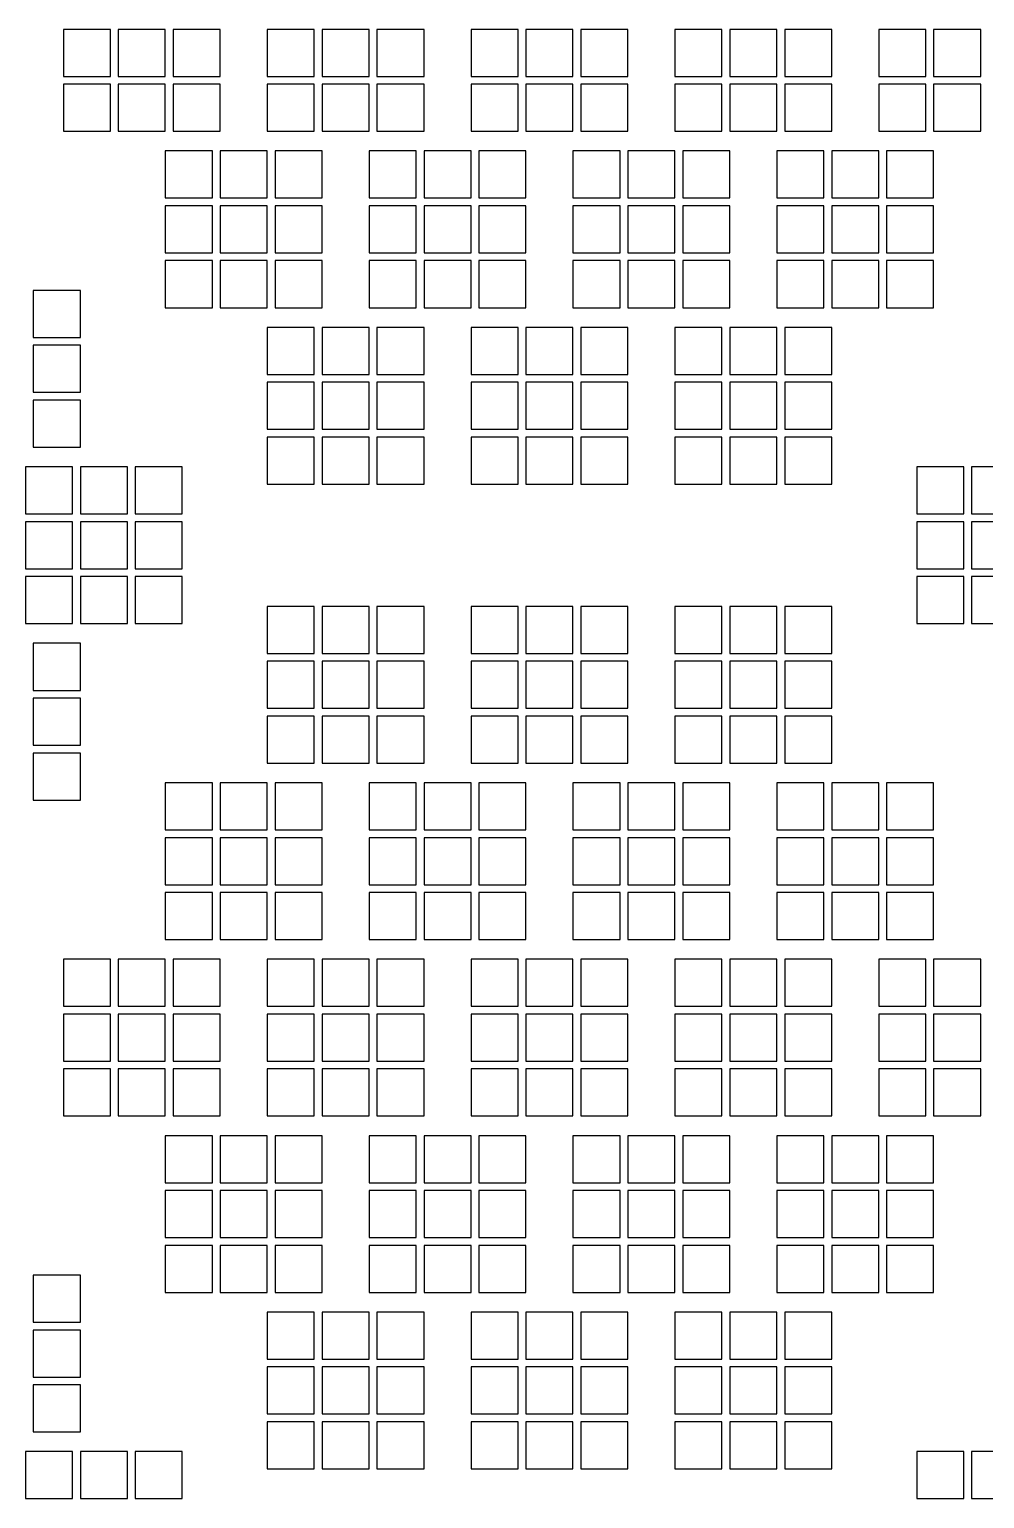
# Model space of a CAD drawing. Extents: x -49 to 54, y -38 to 38.
# Drawn here: x -27.81 to -21.71, y 8.05 to 17.43 of the extents above; entities that cross this region are included whole.
import ezdxf

# ---------------------------------------------------------------- set-up
doc = ezdxf.new("R2010")
doc.units = 0
doc.layers.add('BACK_LAYER', color=5, linetype='CONTINUOUS')

msp = doc.modelspace()

# ---------------------------------------------------------------- linework, layer by layer
at = {"layer": 'BACK_LAYER'}
for points in [[(-27.5884, 17.1302), (-27.2884, 17.1302), (-27.2884, 17.4302), (-27.5884, 17.4302)], [(-27.2384, 17.1302), (-26.9384, 17.1302), (-26.9384, 17.4302), (-27.2384, 17.4302)], [(-26.8884, 17.1302), (-26.5884, 17.1302), (-26.5884, 17.4302), (-26.8884, 17.4302)], [(-26.2884, 17.1302), (-25.9884, 17.1302), (-25.9884, 17.4302), (-26.2884, 17.4302)], [(-25.9384, 17.1302), (-25.6384, 17.1302), (-25.6384, 17.4302), (-25.9384, 17.4302)], [(-25.5884, 17.1302), (-25.2884, 17.1302), (-25.2884, 17.4302), (-25.5884, 17.4302)], [(-24.9884, 17.1302), (-24.6884, 17.1302), (-24.6884, 17.4302), (-24.9884, 17.4302)], [(-24.6384, 17.1302), (-24.3384, 17.1302), (-24.3384, 17.4302), (-24.6384, 17.4302)], [(-24.2884, 17.1302), (-23.9884, 17.1302), (-23.9884, 17.4302), (-24.2884, 17.4302)], [(-23.6884, 17.1302), (-23.3884, 17.1302), (-23.3884, 17.4302), (-23.6884, 17.4302)], [(-23.3384, 17.1302), (-23.0384, 17.1302), (-23.0384, 17.4302), (-23.3384, 17.4302)], [(-22.9884, 17.1302), (-22.6884, 17.1302), (-22.6884, 17.4302), (-22.9884, 17.4302)], [(-22.3884, 17.1302), (-22.0884, 17.1302), (-22.0884, 17.4302), (-22.3884, 17.4302)], [(-22.0384, 17.1302), (-21.7384, 17.1302), (-21.7384, 17.4302), (-22.0384, 17.4302)], [(-27.5884, 16.7802), (-27.2884, 16.7802), (-27.2884, 17.0802), (-27.5884, 17.0802)], [(-27.2384, 16.7802), (-26.9384, 16.7802), (-26.9384, 17.0802), (-27.2384, 17.0802)], [(-26.8884, 16.7802), (-26.5884, 16.7802), (-26.5884, 17.0802), (-26.8884, 17.0802)], [(-26.2884, 16.7802), (-25.9884, 16.7802), (-25.9884, 17.0802), (-26.2884, 17.0802)], [(-25.9384, 16.7802), (-25.6384, 16.7802), (-25.6384, 17.0802), (-25.9384, 17.0802)], [(-25.5884, 16.7802), (-25.2884, 16.7802), (-25.2884, 17.0802), (-25.5884, 17.0802)], [(-24.9884, 16.7802), (-24.6884, 16.7802), (-24.6884, 17.0802), (-24.9884, 17.0802)], [(-24.6384, 16.7802), (-24.3384, 16.7802), (-24.3384, 17.0802), (-24.6384, 17.0802)], [(-24.2884, 16.7802), (-23.9884, 16.7802), (-23.9884, 17.0802), (-24.2884, 17.0802)], [(-23.6884, 16.7802), (-23.3884, 16.7802), (-23.3884, 17.0802), (-23.6884, 17.0802)], [(-23.3384, 16.7802), (-23.0384, 16.7802), (-23.0384, 17.0802), (-23.3384, 17.0802)], [(-22.9884, 16.7802), (-22.6884, 16.7802), (-22.6884, 17.0802), (-22.9884, 17.0802)], [(-22.3884, 16.7802), (-22.0884, 16.7802), (-22.0884, 17.0802), (-22.3884, 17.0802)], [(-22.0384, 16.7802), (-21.7384, 16.7802), (-21.7384, 17.0802), (-22.0384, 17.0802)], [(-26.9384, 16.3544), (-26.6384, 16.3544), (-26.6384, 16.6544), (-26.9384, 16.6544)], [(-26.5884, 16.3544), (-26.2884, 16.3544), (-26.2884, 16.6544), (-26.5884, 16.6544)], [(-26.2384, 16.3544), (-25.9384, 16.3544), (-25.9384, 16.6544), (-26.2384, 16.6544)], [(-25.6384, 16.3544), (-25.3384, 16.3544), (-25.3384, 16.6544), (-25.6384, 16.6544)], [(-25.2884, 16.3544), (-24.9884, 16.3544), (-24.9884, 16.6544), (-25.2884, 16.6544)], [(-24.9384, 16.3544), (-24.6384, 16.3544), (-24.6384, 16.6544), (-24.9384, 16.6544)], [(-24.3384, 16.3544), (-24.0384, 16.3544), (-24.0384, 16.6544), (-24.3384, 16.6544)], [(-23.9884, 16.3544), (-23.6884, 16.3544), (-23.6884, 16.6544), (-23.9884, 16.6544)], [(-23.6384, 16.3544), (-23.3384, 16.3544), (-23.3384, 16.6544), (-23.6384, 16.6544)], [(-23.0384, 16.3544), (-22.7384, 16.3544), (-22.7384, 16.6544), (-23.0384, 16.6544)], [(-22.6884, 16.3544), (-22.3884, 16.3544), (-22.3884, 16.6544), (-22.6884, 16.6544)], [(-22.3384, 16.3544), (-22.0384, 16.3544), (-22.0384, 16.6544), (-22.3384, 16.6544)], [(-26.9384, 16.0044), (-26.6384, 16.0044), (-26.6384, 16.3044), (-26.9384, 16.3044)], [(-26.5884, 16.0044), (-26.2884, 16.0044), (-26.2884, 16.3044), (-26.5884, 16.3044)], [(-26.2384, 16.0044), (-25.9384, 16.0044), (-25.9384, 16.3044), (-26.2384, 16.3044)], [(-25.6384, 16.0044), (-25.3384, 16.0044), (-25.3384, 16.3044), (-25.6384, 16.3044)], [(-25.2884, 16.0044), (-24.9884, 16.0044), (-24.9884, 16.3044), (-25.2884, 16.3044)], [(-24.9384, 16.0044), (-24.6384, 16.0044), (-24.6384, 16.3044), (-24.9384, 16.3044)], [(-24.3384, 16.0044), (-24.0384, 16.0044), (-24.0384, 16.3044), (-24.3384, 16.3044)], [(-23.9884, 16.0044), (-23.6884, 16.0044), (-23.6884, 16.3044), (-23.9884, 16.3044)], [(-23.6384, 16.0044), (-23.3384, 16.0044), (-23.3384, 16.3044), (-23.6384, 16.3044)], [(-23.0384, 16.0044), (-22.7384, 16.0044), (-22.7384, 16.3044), (-23.0384, 16.3044)], [(-22.6884, 16.0044), (-22.3884, 16.0044), (-22.3884, 16.3044), (-22.6884, 16.3044)], [(-22.3384, 16.0044), (-22.0384, 16.0044), (-22.0384, 16.3044), (-22.3384, 16.3044)], [(-26.9384, 15.6544), (-26.6384, 15.6544), (-26.6384, 15.9544), (-26.9384, 15.9544)], [(-26.5884, 15.6544), (-26.2884, 15.6544), (-26.2884, 15.9544), (-26.5884, 15.9544)], [(-26.2384, 15.6544), (-25.9384, 15.6544), (-25.9384, 15.9544), (-26.2384, 15.9544)], [(-25.6384, 15.6544), (-25.3384, 15.6544), (-25.3384, 15.9544), (-25.6384, 15.9544)], [(-25.2884, 15.6544), (-24.9884, 15.6544), (-24.9884, 15.9544), (-25.2884, 15.9544)], [(-24.9384, 15.6544), (-24.6384, 15.6544), (-24.6384, 15.9544), (-24.9384, 15.9544)], [(-24.3384, 15.6544), (-24.0384, 15.6544), (-24.0384, 15.9544), (-24.3384, 15.9544)], [(-23.9884, 15.6544), (-23.6884, 15.6544), (-23.6884, 15.9544), (-23.9884, 15.9544)], [(-23.6384, 15.6544), (-23.3384, 15.6544), (-23.3384, 15.9544), (-23.6384, 15.9544)], [(-23.0384, 15.6544), (-22.7384, 15.6544), (-22.7384, 15.9544), (-23.0384, 15.9544)], [(-22.6884, 15.6544), (-22.3884, 15.6544), (-22.3884, 15.9544), (-22.6884, 15.9544)], [(-22.3384, 15.6544), (-22.0384, 15.6544), (-22.0384, 15.9544), (-22.3384, 15.9544)], [(-27.7802, 15.4642), (-27.4802, 15.4642), (-27.4802, 15.7642), (-27.7802, 15.7642)], [(-26.2884, 15.2286), (-25.9884, 15.2286), (-25.9884, 15.5286), (-26.2884, 15.5286)], [(-25.9384, 15.2286), (-25.6384, 15.2286), (-25.6384, 15.5286), (-25.9384, 15.5286)], [(-25.5884, 15.2286), (-25.2884, 15.2286), (-25.2884, 15.5286), (-25.5884, 15.5286)], [(-24.9884, 15.2286), (-24.6884, 15.2286), (-24.6884, 15.5286), (-24.9884, 15.5286)], [(-24.6384, 15.2286), (-24.3384, 15.2286), (-24.3384, 15.5286), (-24.6384, 15.5286)], [(-24.2884, 15.2286), (-23.9884, 15.2286), (-23.9884, 15.5286), (-24.2884, 15.5286)], [(-23.6884, 15.2286), (-23.3884, 15.2286), (-23.3884, 15.5286), (-23.6884, 15.5286)], [(-23.3384, 15.2286), (-23.0384, 15.2286), (-23.0384, 15.5286), (-23.3384, 15.5286)], [(-22.9884, 15.2286), (-22.6884, 15.2286), (-22.6884, 15.5286), (-22.9884, 15.5286)], [(-27.7802, 15.1142), (-27.4802, 15.1142), (-27.4802, 15.4142), (-27.7802, 15.4142)], [(-26.2884, 14.8786), (-25.9884, 14.8786), (-25.9884, 15.1786), (-26.2884, 15.1786)], [(-25.9384, 14.8786), (-25.6384, 14.8786), (-25.6384, 15.1786), (-25.9384, 15.1786)], [(-25.5884, 14.8786), (-25.2884, 14.8786), (-25.2884, 15.1786), (-25.5884, 15.1786)], [(-24.9884, 14.8786), (-24.6884, 14.8786), (-24.6884, 15.1786), (-24.9884, 15.1786)], [(-24.6384, 14.8786), (-24.3384, 14.8786), (-24.3384, 15.1786), (-24.6384, 15.1786)], [(-24.2884, 14.8786), (-23.9884, 14.8786), (-23.9884, 15.1786), (-24.2884, 15.1786)], [(-23.6884, 14.8786), (-23.3884, 14.8786), (-23.3884, 15.1786), (-23.6884, 15.1786)], [(-23.3384, 14.8786), (-23.0384, 14.8786), (-23.0384, 15.1786), (-23.3384, 15.1786)], [(-22.9884, 14.8786), (-22.6884, 14.8786), (-22.6884, 15.1786), (-22.9884, 15.1786)], [(-27.7802, 14.7642), (-27.4802, 14.7642), (-27.4802, 15.0642), (-27.7802, 15.0642)], [(-26.2884, 14.5286), (-25.9884, 14.5286), (-25.9884, 14.8286), (-26.2884, 14.8286)], [(-25.9384, 14.5286), (-25.6384, 14.5286), (-25.6384, 14.8286), (-25.9384, 14.8286)], [(-25.5884, 14.5286), (-25.2884, 14.5286), (-25.2884, 14.8286), (-25.5884, 14.8286)], [(-24.9884, 14.5286), (-24.6884, 14.5286), (-24.6884, 14.8286), (-24.9884, 14.8286)], [(-24.6384, 14.5286), (-24.3384, 14.5286), (-24.3384, 14.8286), (-24.6384, 14.8286)], [(-24.2884, 14.5286), (-23.9884, 14.5286), (-23.9884, 14.8286), (-24.2884, 14.8286)], [(-23.6884, 14.5286), (-23.3884, 14.5286), (-23.3884, 14.8286), (-23.6884, 14.8286)], [(-23.3384, 14.5286), (-23.0384, 14.5286), (-23.0384, 14.8286), (-23.3384, 14.8286)], [(-22.9884, 14.5286), (-22.6884, 14.5286), (-22.6884, 14.8286), (-22.9884, 14.8286)], [(-27.8302, 14.3384), (-27.5302, 14.3384), (-27.5302, 14.6384), (-27.8302, 14.6384)], [(-27.4802, 14.3384), (-27.1802, 14.3384), (-27.1802, 14.6384), (-27.4802, 14.6384)], [(-27.1302, 14.3384), (-26.8302, 14.3384), (-26.8302, 14.6384), (-27.1302, 14.6384)], [(-22.1465, 14.3384), (-21.8465, 14.3384), (-21.8465, 14.6384), (-22.1465, 14.6384)], [(-21.7965, 14.3384), (-21.4965, 14.3384), (-21.4965, 14.6384), (-21.7965, 14.6384)], [(-27.8302, 13.9884), (-27.5302, 13.9884), (-27.5302, 14.2884), (-27.8302, 14.2884)], [(-27.4802, 13.9884), (-27.1802, 13.9884), (-27.1802, 14.2884), (-27.4802, 14.2884)], [(-27.1302, 13.9884), (-26.8302, 13.9884), (-26.8302, 14.2884), (-27.1302, 14.2884)], [(-22.1465, 13.9884), (-21.8465, 13.9884), (-21.8465, 14.2884), (-22.1465, 14.2884)], [(-21.7965, 13.9884), (-21.4965, 13.9884), (-21.4965, 14.2884), (-21.7965, 14.2884)], [(-27.8302, 13.6384), (-27.5302, 13.6384), (-27.5302, 13.9384), (-27.8302, 13.9384)], [(-27.4802, 13.6384), (-27.1802, 13.6384), (-27.1802, 13.9384), (-27.4802, 13.9384)], [(-27.1302, 13.6384), (-26.8302, 13.6384), (-26.8302, 13.9384), (-27.1302, 13.9384)], [(-22.1465, 13.6384), (-21.8465, 13.6384), (-21.8465, 13.9384), (-22.1465, 13.9384)], [(-21.7965, 13.6384), (-21.4965, 13.6384), (-21.4965, 13.9384), (-21.7965, 13.9384)], [(-26.2884, 13.4482), (-25.9884, 13.4482), (-25.9884, 13.7482), (-26.2884, 13.7482)], [(-25.9384, 13.4482), (-25.6384, 13.4482), (-25.6384, 13.7482), (-25.9384, 13.7482)], [(-25.5884, 13.4482), (-25.2884, 13.4482), (-25.2884, 13.7482), (-25.5884, 13.7482)], [(-24.9884, 13.4482), (-24.6884, 13.4482), (-24.6884, 13.7482), (-24.9884, 13.7482)], [(-24.6384, 13.4482), (-24.3384, 13.4482), (-24.3384, 13.7482), (-24.6384, 13.7482)], [(-24.2884, 13.4482), (-23.9884, 13.4482), (-23.9884, 13.7482), (-24.2884, 13.7482)], [(-23.6884, 13.4482), (-23.3884, 13.4482), (-23.3884, 13.7482), (-23.6884, 13.7482)], [(-23.3384, 13.4482), (-23.0384, 13.4482), (-23.0384, 13.7482), (-23.3384, 13.7482)], [(-22.9884, 13.4482), (-22.6884, 13.4482), (-22.6884, 13.7482), (-22.9884, 13.7482)], [(-27.7802, 13.2125), (-27.4802, 13.2125), (-27.4802, 13.5125), (-27.7802, 13.5125)], [(-26.2884, 13.0982), (-25.9884, 13.0982), (-25.9884, 13.3982), (-26.2884, 13.3982)], [(-25.9384, 13.0982), (-25.6384, 13.0982), (-25.6384, 13.3982), (-25.9384, 13.3982)], [(-25.5884, 13.0982), (-25.2884, 13.0982), (-25.2884, 13.3982), (-25.5884, 13.3982)], [(-24.9884, 13.0982), (-24.6884, 13.0982), (-24.6884, 13.3982), (-24.9884, 13.3982)], [(-24.6384, 13.0982), (-24.3384, 13.0982), (-24.3384, 13.3982), (-24.6384, 13.3982)], [(-24.2884, 13.0982), (-23.9884, 13.0982), (-23.9884, 13.3982), (-24.2884, 13.3982)], [(-23.6884, 13.0982), (-23.3884, 13.0982), (-23.3884, 13.3982), (-23.6884, 13.3982)], [(-23.3384, 13.0982), (-23.0384, 13.0982), (-23.0384, 13.3982), (-23.3384, 13.3982)], [(-22.9884, 13.0982), (-22.6884, 13.0982), (-22.6884, 13.3982), (-22.9884, 13.3982)], [(-27.7802, 12.8625), (-27.4802, 12.8625), (-27.4802, 13.1625), (-27.7802, 13.1625)], [(-26.2884, 12.7482), (-25.9884, 12.7482), (-25.9884, 13.0482), (-26.2884, 13.0482)], [(-25.9384, 12.7482), (-25.6384, 12.7482), (-25.6384, 13.0482), (-25.9384, 13.0482)], [(-25.5884, 12.7482), (-25.2884, 12.7482), (-25.2884, 13.0482), (-25.5884, 13.0482)], [(-24.9884, 12.7482), (-24.6884, 12.7482), (-24.6884, 13.0482), (-24.9884, 13.0482)], [(-24.6384, 12.7482), (-24.3384, 12.7482), (-24.3384, 13.0482), (-24.6384, 13.0482)], [(-24.2884, 12.7482), (-23.9884, 12.7482), (-23.9884, 13.0482), (-24.2884, 13.0482)], [(-23.6884, 12.7482), (-23.3884, 12.7482), (-23.3884, 13.0482), (-23.6884, 13.0482)], [(-23.3384, 12.7482), (-23.0384, 12.7482), (-23.0384, 13.0482), (-23.3384, 13.0482)], [(-22.9884, 12.7482), (-22.6884, 12.7482), (-22.6884, 13.0482), (-22.9884, 13.0482)], [(-27.7802, 12.5125), (-27.4802, 12.5125), (-27.4802, 12.8125), (-27.7802, 12.8125)], [(-26.9384, 12.3223), (-26.6384, 12.3223), (-26.6384, 12.6223), (-26.9384, 12.6223)], [(-26.5884, 12.3223), (-26.2884, 12.3223), (-26.2884, 12.6223), (-26.5884, 12.6223)], [(-26.2384, 12.3223), (-25.9384, 12.3223), (-25.9384, 12.6223), (-26.2384, 12.6223)], [(-25.6384, 12.3223), (-25.3384, 12.3223), (-25.3384, 12.6223), (-25.6384, 12.6223)], [(-25.2884, 12.3223), (-24.9884, 12.3223), (-24.9884, 12.6223), (-25.2884, 12.6223)], [(-24.9384, 12.3223), (-24.6384, 12.3223), (-24.6384, 12.6223), (-24.9384, 12.6223)], [(-24.3384, 12.3223), (-24.0384, 12.3223), (-24.0384, 12.6223), (-24.3384, 12.6223)], [(-23.9884, 12.3223), (-23.6884, 12.3223), (-23.6884, 12.6223), (-23.9884, 12.6223)], [(-23.6384, 12.3223), (-23.3384, 12.3223), (-23.3384, 12.6223), (-23.6384, 12.6223)], [(-23.0384, 12.3223), (-22.7384, 12.3223), (-22.7384, 12.6223), (-23.0384, 12.6223)], [(-22.6884, 12.3223), (-22.3884, 12.3223), (-22.3884, 12.6223), (-22.6884, 12.6223)], [(-22.3384, 12.3223), (-22.0384, 12.3223), (-22.0384, 12.6223), (-22.3384, 12.6223)], [(-26.9384, 11.9723), (-26.6384, 11.9723), (-26.6384, 12.2723), (-26.9384, 12.2723)], [(-26.5884, 11.9723), (-26.2884, 11.9723), (-26.2884, 12.2723), (-26.5884, 12.2723)], [(-26.2384, 11.9723), (-25.9384, 11.9723), (-25.9384, 12.2723), (-26.2384, 12.2723)], [(-25.6384, 11.9723), (-25.3384, 11.9723), (-25.3384, 12.2723), (-25.6384, 12.2723)], [(-25.2884, 11.9723), (-24.9884, 11.9723), (-24.9884, 12.2723), (-25.2884, 12.2723)], [(-24.9384, 11.9723), (-24.6384, 11.9723), (-24.6384, 12.2723), (-24.9384, 12.2723)], [(-24.3384, 11.9723), (-24.0384, 11.9723), (-24.0384, 12.2723), (-24.3384, 12.2723)], [(-23.9884, 11.9723), (-23.6884, 11.9723), (-23.6884, 12.2723), (-23.9884, 12.2723)], [(-23.6384, 11.9723), (-23.3384, 11.9723), (-23.3384, 12.2723), (-23.6384, 12.2723)], [(-23.0384, 11.9723), (-22.7384, 11.9723), (-22.7384, 12.2723), (-23.0384, 12.2723)], [(-22.6884, 11.9723), (-22.3884, 11.9723), (-22.3884, 12.2723), (-22.6884, 12.2723)], [(-22.3384, 11.9723), (-22.0384, 11.9723), (-22.0384, 12.2723), (-22.3384, 12.2723)], [(-26.9384, 11.6223), (-26.6384, 11.6223), (-26.6384, 11.9223), (-26.9384, 11.9223)], [(-26.5884, 11.6223), (-26.2884, 11.6223), (-26.2884, 11.9223), (-26.5884, 11.9223)], [(-26.2384, 11.6223), (-25.9384, 11.6223), (-25.9384, 11.9223), (-26.2384, 11.9223)], [(-25.6384, 11.6223), (-25.3384, 11.6223), (-25.3384, 11.9223), (-25.6384, 11.9223)], [(-25.2884, 11.6223), (-24.9884, 11.6223), (-24.9884, 11.9223), (-25.2884, 11.9223)], [(-24.9384, 11.6223), (-24.6384, 11.6223), (-24.6384, 11.9223), (-24.9384, 11.9223)], [(-24.3384, 11.6223), (-24.0384, 11.6223), (-24.0384, 11.9223), (-24.3384, 11.9223)], [(-23.9884, 11.6223), (-23.6884, 11.6223), (-23.6884, 11.9223), (-23.9884, 11.9223)], [(-23.6384, 11.6223), (-23.3384, 11.6223), (-23.3384, 11.9223), (-23.6384, 11.9223)], [(-23.0384, 11.6223), (-22.7384, 11.6223), (-22.7384, 11.9223), (-23.0384, 11.9223)], [(-22.6884, 11.6223), (-22.3884, 11.6223), (-22.3884, 11.9223), (-22.6884, 11.9223)], [(-22.3384, 11.6223), (-22.0384, 11.6223), (-22.0384, 11.9223), (-22.3384, 11.9223)], [(-27.5884, 11.1965), (-27.2884, 11.1965), (-27.2884, 11.4965), (-27.5884, 11.4965)], [(-27.2384, 11.1965), (-26.9384, 11.1965), (-26.9384, 11.4965), (-27.2384, 11.4965)], [(-26.8884, 11.1965), (-26.5884, 11.1965), (-26.5884, 11.4965), (-26.8884, 11.4965)], [(-26.2884, 11.1965), (-25.9884, 11.1965), (-25.9884, 11.4965), (-26.2884, 11.4965)], [(-25.9384, 11.1965), (-25.6384, 11.1965), (-25.6384, 11.4965), (-25.9384, 11.4965)], [(-25.5884, 11.1965), (-25.2884, 11.1965), (-25.2884, 11.4965), (-25.5884, 11.4965)], [(-24.9884, 11.1965), (-24.6884, 11.1965), (-24.6884, 11.4965), (-24.9884, 11.4965)], [(-24.6384, 11.1965), (-24.3384, 11.1965), (-24.3384, 11.4965), (-24.6384, 11.4965)], [(-24.2884, 11.1965), (-23.9884, 11.1965), (-23.9884, 11.4965), (-24.2884, 11.4965)], [(-23.6884, 11.1965), (-23.3884, 11.1965), (-23.3884, 11.4965), (-23.6884, 11.4965)], [(-23.3384, 11.1965), (-23.0384, 11.1965), (-23.0384, 11.4965), (-23.3384, 11.4965)], [(-22.9884, 11.1965), (-22.6884, 11.1965), (-22.6884, 11.4965), (-22.9884, 11.4965)], [(-22.3884, 11.1965), (-22.0884, 11.1965), (-22.0884, 11.4965), (-22.3884, 11.4965)], [(-22.0384, 11.1965), (-21.7384, 11.1965), (-21.7384, 11.4965), (-22.0384, 11.4965)], [(-27.5884, 10.8465), (-27.2884, 10.8465), (-27.2884, 11.1465), (-27.5884, 11.1465)], [(-27.2384, 10.8465), (-26.9384, 10.8465), (-26.9384, 11.1465), (-27.2384, 11.1465)], [(-26.8884, 10.8465), (-26.5884, 10.8465), (-26.5884, 11.1465), (-26.8884, 11.1465)], [(-26.2884, 10.8465), (-25.9884, 10.8465), (-25.9884, 11.1465), (-26.2884, 11.1465)], [(-25.9384, 10.8465), (-25.6384, 10.8465), (-25.6384, 11.1465), (-25.9384, 11.1465)], [(-25.5884, 10.8465), (-25.2884, 10.8465), (-25.2884, 11.1465), (-25.5884, 11.1465)], [(-24.9884, 10.8465), (-24.6884, 10.8465), (-24.6884, 11.1465), (-24.9884, 11.1465)], [(-24.6384, 10.8465), (-24.3384, 10.8465), (-24.3384, 11.1465), (-24.6384, 11.1465)], [(-24.2884, 10.8465), (-23.9884, 10.8465), (-23.9884, 11.1465), (-24.2884, 11.1465)], [(-23.6884, 10.8465), (-23.3884, 10.8465), (-23.3884, 11.1465), (-23.6884, 11.1465)], [(-23.3384, 10.8465), (-23.0384, 10.8465), (-23.0384, 11.1465), (-23.3384, 11.1465)], [(-22.9884, 10.8465), (-22.6884, 10.8465), (-22.6884, 11.1465), (-22.9884, 11.1465)], [(-22.3884, 10.8465), (-22.0884, 10.8465), (-22.0884, 11.1465), (-22.3884, 11.1465)], [(-22.0384, 10.8465), (-21.7384, 10.8465), (-21.7384, 11.1465), (-22.0384, 11.1465)], [(-27.5884, 10.4965), (-27.2884, 10.4965), (-27.2884, 10.7965), (-27.5884, 10.7965)], [(-27.2384, 10.4965), (-26.9384, 10.4965), (-26.9384, 10.7965), (-27.2384, 10.7965)], [(-26.8884, 10.4965), (-26.5884, 10.4965), (-26.5884, 10.7965), (-26.8884, 10.7965)], [(-26.2884, 10.4965), (-25.9884, 10.4965), (-25.9884, 10.7965), (-26.2884, 10.7965)], [(-25.9384, 10.4965), (-25.6384, 10.4965), (-25.6384, 10.7965), (-25.9384, 10.7965)], [(-25.5884, 10.4965), (-25.2884, 10.4965), (-25.2884, 10.7965), (-25.5884, 10.7965)], [(-24.9884, 10.4965), (-24.6884, 10.4965), (-24.6884, 10.7965), (-24.9884, 10.7965)], [(-24.6384, 10.4965), (-24.3384, 10.4965), (-24.3384, 10.7965), (-24.6384, 10.7965)], [(-24.2884, 10.4965), (-23.9884, 10.4965), (-23.9884, 10.7965), (-24.2884, 10.7965)], [(-23.6884, 10.4965), (-23.3884, 10.4965), (-23.3884, 10.7965), (-23.6884, 10.7965)], [(-23.3384, 10.4965), (-23.0384, 10.4965), (-23.0384, 10.7965), (-23.3384, 10.7965)], [(-22.9884, 10.4965), (-22.6884, 10.4965), (-22.6884, 10.7965), (-22.9884, 10.7965)], [(-22.3884, 10.4965), (-22.0884, 10.4965), (-22.0884, 10.7965), (-22.3884, 10.7965)], [(-22.0384, 10.4965), (-21.7384, 10.4965), (-21.7384, 10.7965), (-22.0384, 10.7965)], [(-26.9384, 10.0707), (-26.6384, 10.0707), (-26.6384, 10.3707), (-26.9384, 10.3707)], [(-26.5884, 10.0707), (-26.2884, 10.0707), (-26.2884, 10.3707), (-26.5884, 10.3707)], [(-26.2384, 10.0707), (-25.9384, 10.0707), (-25.9384, 10.3707), (-26.2384, 10.3707)], [(-25.6384, 10.0707), (-25.3384, 10.0707), (-25.3384, 10.3707), (-25.6384, 10.3707)], [(-25.2884, 10.0707), (-24.9884, 10.0707), (-24.9884, 10.3707), (-25.2884, 10.3707)], [(-24.9384, 10.0707), (-24.6384, 10.0707), (-24.6384, 10.3707), (-24.9384, 10.3707)], [(-24.3384, 10.0707), (-24.0384, 10.0707), (-24.0384, 10.3707), (-24.3384, 10.3707)], [(-23.9884, 10.0707), (-23.6884, 10.0707), (-23.6884, 10.3707), (-23.9884, 10.3707)], [(-23.6384, 10.0707), (-23.3384, 10.0707), (-23.3384, 10.3707), (-23.6384, 10.3707)], [(-23.0384, 10.0707), (-22.7384, 10.0707), (-22.7384, 10.3707), (-23.0384, 10.3707)], [(-22.6884, 10.0707), (-22.3884, 10.0707), (-22.3884, 10.3707), (-22.6884, 10.3707)], [(-22.3384, 10.0707), (-22.0384, 10.0707), (-22.0384, 10.3707), (-22.3384, 10.3707)], [(-26.9384, 9.7207), (-26.6384, 9.7207), (-26.6384, 10.0207), (-26.9384, 10.0207)], [(-26.5884, 9.7207), (-26.2884, 9.7207), (-26.2884, 10.0207), (-26.5884, 10.0207)], [(-26.2384, 9.7207), (-25.9384, 9.7207), (-25.9384, 10.0207), (-26.2384, 10.0207)], [(-25.6384, 9.7207), (-25.3384, 9.7207), (-25.3384, 10.0207), (-25.6384, 10.0207)], [(-25.2884, 9.7207), (-24.9884, 9.7207), (-24.9884, 10.0207), (-25.2884, 10.0207)], [(-24.9384, 9.7207), (-24.6384, 9.7207), (-24.6384, 10.0207), (-24.9384, 10.0207)], [(-24.3384, 9.7207), (-24.0384, 9.7207), (-24.0384, 10.0207), (-24.3384, 10.0207)], [(-23.9884, 9.7207), (-23.6884, 9.7207), (-23.6884, 10.0207), (-23.9884, 10.0207)], [(-23.6384, 9.7207), (-23.3384, 9.7207), (-23.3384, 10.0207), (-23.6384, 10.0207)], [(-23.0384, 9.7207), (-22.7384, 9.7207), (-22.7384, 10.0207), (-23.0384, 10.0207)], [(-22.6884, 9.7207), (-22.3884, 9.7207), (-22.3884, 10.0207), (-22.6884, 10.0207)], [(-22.3384, 9.7207), (-22.0384, 9.7207), (-22.0384, 10.0207), (-22.3384, 10.0207)], [(-26.9384, 9.3707), (-26.6384, 9.3707), (-26.6384, 9.6707), (-26.9384, 9.6707)], [(-26.5884, 9.3707), (-26.2884, 9.3707), (-26.2884, 9.6707), (-26.5884, 9.6707)], [(-26.2384, 9.3707), (-25.9384, 9.3707), (-25.9384, 9.6707), (-26.2384, 9.6707)], [(-25.6384, 9.3707), (-25.3384, 9.3707), (-25.3384, 9.6707), (-25.6384, 9.6707)], [(-25.2884, 9.3707), (-24.9884, 9.3707), (-24.9884, 9.6707), (-25.2884, 9.6707)], [(-24.9384, 9.3707), (-24.6384, 9.3707), (-24.6384, 9.6707), (-24.9384, 9.6707)], [(-24.3384, 9.3707), (-24.0384, 9.3707), (-24.0384, 9.6707), (-24.3384, 9.6707)], [(-23.9884, 9.3707), (-23.6884, 9.3707), (-23.6884, 9.6707), (-23.9884, 9.6707)], [(-23.6384, 9.3707), (-23.3384, 9.3707), (-23.3384, 9.6707), (-23.6384, 9.6707)], [(-23.0384, 9.3707), (-22.7384, 9.3707), (-22.7384, 9.6707), (-23.0384, 9.6707)], [(-22.6884, 9.3707), (-22.3884, 9.3707), (-22.3884, 9.6707), (-22.6884, 9.6707)], [(-22.3384, 9.3707), (-22.0384, 9.3707), (-22.0384, 9.6707), (-22.3384, 9.6707)], [(-27.7802, 9.1805), (-27.4802, 9.1805), (-27.4802, 9.4805), (-27.7802, 9.4805)], [(-26.2884, 8.9448), (-25.9884, 8.9448), (-25.9884, 9.2448), (-26.2884, 9.2448)], [(-25.9384, 8.9448), (-25.6384, 8.9448), (-25.6384, 9.2448), (-25.9384, 9.2448)], [(-25.5884, 8.9448), (-25.2884, 8.9448), (-25.2884, 9.2448), (-25.5884, 9.2448)], [(-24.9884, 8.9448), (-24.6884, 8.9448), (-24.6884, 9.2448), (-24.9884, 9.2448)], [(-24.6384, 8.9448), (-24.3384, 8.9448), (-24.3384, 9.2448), (-24.6384, 9.2448)], [(-24.2884, 8.9448), (-23.9884, 8.9448), (-23.9884, 9.2448), (-24.2884, 9.2448)], [(-23.6884, 8.9448), (-23.3884, 8.9448), (-23.3884, 9.2448), (-23.6884, 9.2448)], [(-23.3384, 8.9448), (-23.0384, 8.9448), (-23.0384, 9.2448), (-23.3384, 9.2448)], [(-22.9884, 8.9448), (-22.6884, 8.9448), (-22.6884, 9.2448), (-22.9884, 9.2448)], [(-27.7802, 8.8305), (-27.4802, 8.8305), (-27.4802, 9.1305), (-27.7802, 9.1305)], [(-26.2884, 8.5948), (-25.9884, 8.5948), (-25.9884, 8.8948), (-26.2884, 8.8948)], [(-25.9384, 8.5948), (-25.6384, 8.5948), (-25.6384, 8.8948), (-25.9384, 8.8948)], [(-25.5884, 8.5948), (-25.2884, 8.5948), (-25.2884, 8.8948), (-25.5884, 8.8948)], [(-24.9884, 8.5948), (-24.6884, 8.5948), (-24.6884, 8.8948), (-24.9884, 8.8948)], [(-24.6384, 8.5948), (-24.3384, 8.5948), (-24.3384, 8.8948), (-24.6384, 8.8948)], [(-24.2884, 8.5948), (-23.9884, 8.5948), (-23.9884, 8.8948), (-24.2884, 8.8948)], [(-23.6884, 8.5948), (-23.3884, 8.5948), (-23.3884, 8.8948), (-23.6884, 8.8948)], [(-23.3384, 8.5948), (-23.0384, 8.5948), (-23.0384, 8.8948), (-23.3384, 8.8948)], [(-22.9884, 8.5948), (-22.6884, 8.5948), (-22.6884, 8.8948), (-22.9884, 8.8948)], [(-27.7802, 8.4805), (-27.4802, 8.4805), (-27.4802, 8.7805), (-27.7802, 8.7805)], [(-26.2884, 8.2448), (-25.9884, 8.2448), (-25.9884, 8.5448), (-26.2884, 8.5448)], [(-25.9384, 8.2448), (-25.6384, 8.2448), (-25.6384, 8.5448), (-25.9384, 8.5448)], [(-25.5884, 8.2448), (-25.2884, 8.2448), (-25.2884, 8.5448), (-25.5884, 8.5448)], [(-24.9884, 8.2448), (-24.6884, 8.2448), (-24.6884, 8.5448), (-24.9884, 8.5448)], [(-24.6384, 8.2448), (-24.3384, 8.2448), (-24.3384, 8.5448), (-24.6384, 8.5448)], [(-24.2884, 8.2448), (-23.9884, 8.2448), (-23.9884, 8.5448), (-24.2884, 8.5448)], [(-23.6884, 8.2448), (-23.3884, 8.2448), (-23.3884, 8.5448), (-23.6884, 8.5448)], [(-23.3384, 8.2448), (-23.0384, 8.2448), (-23.0384, 8.5448), (-23.3384, 8.5448)], [(-22.9884, 8.2448), (-22.6884, 8.2448), (-22.6884, 8.5448), (-22.9884, 8.5448)], [(-27.8302, 8.0546), (-27.5302, 8.0546), (-27.5302, 8.3546), (-27.8302, 8.3546)], [(-27.4802, 8.0546), (-27.1802, 8.0546), (-27.1802, 8.3546), (-27.4802, 8.3546)], [(-27.1302, 8.0546), (-26.8302, 8.0546), (-26.8302, 8.3546), (-27.1302, 8.3546)], [(-22.1465, 8.0546), (-21.8465, 8.0546), (-21.8465, 8.3546), (-22.1465, 8.3546)], [(-21.7965, 8.0546), (-21.4965, 8.0546), (-21.4965, 8.3546), (-21.7965, 8.3546)]]:
    msp.add_lwpolyline(points, close=True, dxfattribs=at)

doc.saveas('drawing.dxf')
